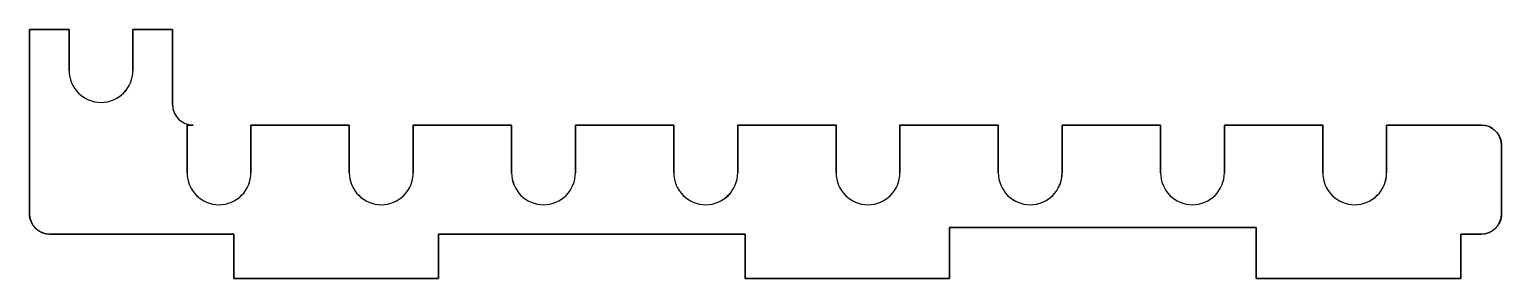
# Model space of a CAD drawing. Header units: inches. Extents: x -9.5 to -2.3, y 5.28 to 6.5.
import ezdxf

# ---------------------------------------------------------------- set-up
doc = ezdxf.new("R2010")
doc.units = ezdxf.units.IN
doc.layers.get('0').update_dxf_attribs({"linetype": 'CONTINUOUS'})

msp = doc.modelspace()

# ---------------------------------------------------------------- linework, layer by layer
for p, q in [((-9.3067, 6.5), (-9.5004, 6.5)), ((-9.5004, 6.5), (-9.5004, 5.6)), ((-9.3067, 6.3), (-9.3067, 6.5)), ((-8.8004, 6.5), (-8.9942, 6.5)), ((-8.9942, 6.5), (-8.9942, 6.3)), ((-8.8004, 6.133), (-8.8004, 6.5)), ((-8.7294, 5.8), (-8.7294, 6.033)), ((-8.7294, 6.033), (-8.7004, 6.033)), ((-7.9359, 6.033), (-8.4169, 6.033)), ((-8.4169, 6.033), (-8.4169, 5.8)), ((-7.9359, 5.8), (-7.9359, 6.033)), ((-7.1424, 6.033), (-7.6234, 6.033)), ((-7.6234, 6.033), (-7.6234, 5.8)), ((-7.1424, 5.8), (-7.1424, 6.033)), ((-6.3489, 6.033), (-6.8299, 6.033)), ((-6.8299, 6.033), (-6.8299, 5.8)), ((-6.3489, 5.8), (-6.3489, 6.033)), ((-5.5554, 6.033), (-6.0364, 6.033)), ((-6.0364, 6.033), (-6.0364, 5.8)), ((-5.5554, 5.8), (-5.5554, 6.033)), ((-4.7619, 6.033), (-5.2429, 6.033)), ((-5.2429, 6.033), (-5.2429, 5.8)), ((-4.7619, 5.8), (-4.7619, 6.033)), ((-3.9684, 6.033), (-4.4494, 6.033)), ((-4.4494, 6.033), (-4.4494, 5.8)), ((-3.9684, 5.8), (-3.9684, 6.033)), ((-3.1749, 6.033), (-3.6559, 6.033)), ((-3.6559, 6.033), (-3.6559, 5.8)), ((-3.1749, 5.8), (-3.1749, 6.033)), ((-2.4004, 6.033), (-2.8624, 6.033)), ((-2.8624, 6.033), (-2.8624, 5.8)), ((-2.3004, 5.6), (-2.3004, 5.933)), ((-9.4004, 5.5), (-9.2834, 5.5)), ((-9.2834, 5.5), (-8.5004, 5.5)), ((-8.5004, 5.5), (-8.5004, 5.283)), ((-7.5004, 5.283), (-7.5004, 5.5)), ((-7.5004, 5.5), (-6.0004, 5.5)), ((-6.0004, 5.5), (-6.0004, 5.283)), ((-5.0004, 5.283), (-5.0004, 5.533)), ((-5.0004, 5.533), (-3.5004, 5.533)), ((-3.5004, 5.533), (-3.5004, 5.283)), ((-2.5004, 5.283), (-2.5004, 5.5)), ((-2.5004, 5.5), (-2.4004, 5.5)), ((-8.5004, 5.283), (-7.5004, 5.283)), ((-6.0004, 5.283), (-5.0004, 5.283)), ((-3.5004, 5.283), (-2.5004, 5.283))]:
    msp.add_line(p, q)
msp.add_lwpolyline([(-8.4169, 5.8), (-8.4169, 6.033), (-7.9359, 6.033), (-7.9359, 5.8, 1), (-7.6234, 5.8), (-7.6234, 6.033), (-7.1424, 6.033), (-7.1424, 5.8, 1), (-6.8299, 5.8), (-6.8299, 6.033), (-6.3489, 6.033), (-6.3489, 5.8, 1), (-6.0364, 5.8), (-6.0364, 6.033), (-5.5554, 6.033), (-5.5554, 5.8, 1), (-5.2429, 5.8), (-5.2429, 6.033), (-4.7619, 6.033), (-4.7619, 5.8, 1), (-4.4494, 5.8), (-4.4494, 6.033), (-3.9684, 6.033), (-3.9684, 5.8, 1), (-3.6559, 5.8), (-3.6559, 6.033), (-3.1749, 6.033), (-3.1749, 5.8, 1), (-2.8624, 5.8), (-2.8624, 6.033), (-2.4004, 6.033, -0.414214), (-2.3004, 5.933), (-2.3004, 5.6, -0.414214), (-2.4004, 5.5), (-2.5004, 5.5), (-2.5004, 5.283), (-3.5004, 5.283), (-3.5004, 5.533), (-5.0004, 5.533), (-5.0004, 5.283), (-6.0004, 5.283), (-6.0004, 5.5), (-7.5004, 5.5), (-7.5004, 5.283), (-8.5004, 5.283), (-8.5004, 5.5), (-9.2834, 5.5), (-9.4004, 5.5, -0.414214), (-9.5004, 5.6), (-9.5004, 6.5), (-9.3067, 6.5), (-9.3067, 6.3, 1), (-8.9942, 6.3), (-8.9942, 6.5), (-8.8004, 6.5), (-8.8004, 6.133, 0.414214), (-8.7004, 6.033), (-8.7294, 6.033), (-8.7294, 5.8, 1)], format="xyb", close=True)
for centre, radius, start, end in [((-9.1504, 6.3), 0.1563, -180, 0), ((-8.7004, 6.133), 0.1, 180, 270), ((-2.4004, 5.933), 0.1, 0, 90), ((-8.5732, 5.8), 0.1562, -180, 0), ((-7.7797, 5.8), 0.1562, -180, 0), ((-6.9862, 5.8), 0.1563, -180, 0), ((-6.1927, 5.8), 0.1562, -180, 0), ((-5.3992, 5.8), 0.1562, -180, 0), ((-4.6057, 5.8), 0.1562, -180, 0), ((-3.8122, 5.8), 0.1562, -180, 0), ((-3.0187, 5.8), 0.1562, -180, 0), ((-9.4004, 5.6), 0.1, 180, 269.99999), ((-2.4004, 5.6), 0.1, -90, 0)]:
    msp.add_arc(centre, radius, start, end)

doc.saveas('drawing.dxf')
